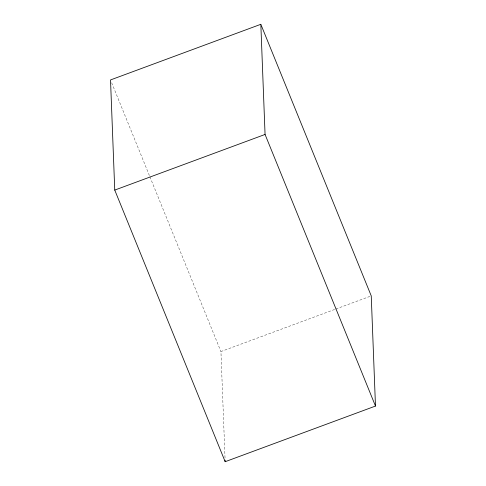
<?xml version="1.0" encoding="UTF-8"?>
<svg xmlns="http://www.w3.org/2000/svg" width="486" height="486" viewBox="0 0 486 486"><rect width="100%" height="100%" fill="white"/><g stroke="black" fill="none" stroke-linecap="round" stroke-linejoin="round"><path stroke-width="0.36" stroke-dasharray="2.43 1.82" d="M225.024 457.927L220.936 351.554L335.091 309.296M335.802 309.035L369.834 296.436M111.659 82.748L149.609 176.09M149.895 176.795L220.936 351.554"/><path stroke-width="0.73" d="M260.83 24.3L110.516 79.941L114.751 190.087L225.17 461.7L375.484 406.059L371.249 295.913L260.83 24.3L265.064 134.446L375.484 406.059M114.751 190.087L265.064 134.446M225.109 460.193L225.17 461.7"/></g></svg>
